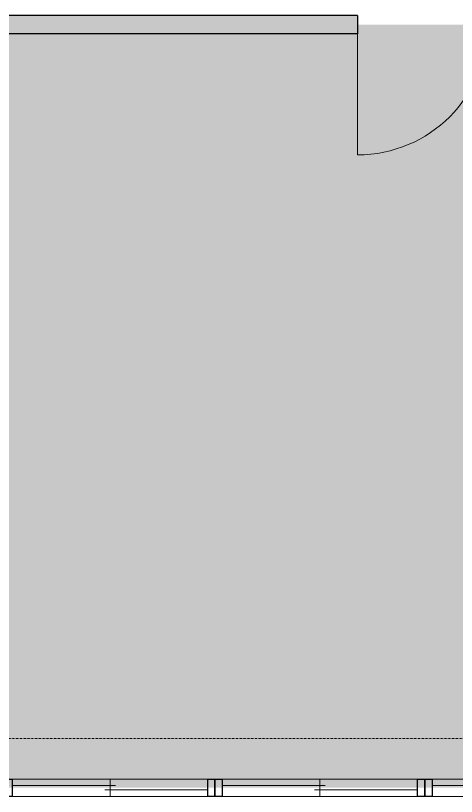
# Model space of a CAD drawing. Header units: millimetres. Extents: x -376000 to 292178, y -193032 to 188048.
# Drawn here: x -194074 to -191029, y 24298 to 29696 of the extents above; entities that cross this region are included whole.
import ezdxf

# ---------------------------------------------------------------- set-up
doc = ezdxf.new("R2010")
doc.units = ezdxf.units.MM
doc.linetypes.add('ラインタイプ-1', pattern=[2.116531, 1.058062, -1.058469])
doc.linetypes.add('ラインタイプ-28', pattern=[1.058161, 0.705383, -0.352778])
for name, color, linetype, lineweight, true_color in [('02_0.25', 1, 'Continuous', 25, 0xff0000), ('03_0.15', 7, 'Continuous', 15, 0x990099), ('04_0.10', 7, 'Continuous', 9, 0x0099ff), ('05_0.05点線', 9, 'ラインタイプ-28', 5, 0x808080), ('08_ハッチ・色', 7, 'Continuous', 5, 0x888888)]:
    doc.layers.add(name, color=color, linetype=linetype, lineweight=lineweight, true_color=true_color)
for name, color, linetype, lineweight in [('_塗（エリア） (2D)', 7, 'Continuous', 5), ('_塗（壁） (2D)', 7, 'Continuous', 5), ('_平面図(既存部) (2D)', 7, 'Continuous', 5), ('_平面図（新設） (2D)', 7, 'Continuous', 5), ('_梁 (2D)', 7, 'Continuous', 5)]:
    doc.layers.add(name, color=color, linetype=linetype, lineweight=lineweight)

# ---------------------------------------------------------------- blocks, each defined once
blk = doc.blocks.new('塗（エリア） (2D)')
at = {"layer": '08_ハッチ・色', "linetype": 'Continuous', "lineweight": 0, "true_color": 0x74ff63, "transparency": 33554559}
blk.add_hatch(color=91, dxfattribs=at).paths.add_polyline_path([(-196204.2, 29633.3), (-196204.2, 28472.8), (-196204.2, 28472.8), (-196204.2, 24358.3), (-180356.7, 24358.3), (-180356.7, 29633.3)])
blk = doc.blocks.new('塗（壁） (2D)')
at = {"layer": '08_ハッチ・色', "linetype": 'Continuous', "lineweight": 0}
blk.add_hatch(color=120, dxfattribs=at).paths.add_polyline_path([(-191711.7, 29695.8), (-191711.7, 29570.8), (-196566.7, 29570.8), (-196566.7, 29695.8)])
blk = doc.blocks.new('グループ-171')
at = {"layer": '02_0.25', "flags": 128}
for points in [[(-191196.7, 24298.3), (-191246.7, 24298.3), (-191246.7, 24418.3), (-191196.7, 24418.3)], [(-189796.7, 24298.3), (-189846.7, 24298.3), (-189846.7, 24418.3), (-189796.7, 24418.3)]]:
    blk.add_lwpolyline(points, close=True, dxfattribs=at)
at = {"layer": '03_0.15'}
for p, q in [((-190521.7, 24418.3), (-190521.7, 24298.3)), ((-190484.6, 24373.3), (-191196.7, 24373.3)), ((-189846.7, 24343.3), (-190558.7, 24343.3))]:
    blk.add_line(p, q, dxfattribs=at)
at = {"layer": '04_0.10'}
for p, q in [((-189846.7, 24418.3), (-191196.7, 24418.3)), ((-189846.7, 24298.3), (-191196.7, 24298.3))]:
    blk.add_line(p, q, dxfattribs=at)
blk = doc.blocks.new('グループ-172')
at = {"layer": '02_0.25', "flags": 128}
for points in [[(-192646.7, 24298.3), (-192696.7, 24298.3), (-192696.7, 24418.3), (-192646.7, 24418.3)], [(-191246.7, 24298.3), (-191296.7, 24298.3), (-191296.7, 24418.3), (-191246.7, 24418.3)]]:
    blk.add_lwpolyline(points, close=True, dxfattribs=at)
at = {"layer": '03_0.15'}
for p, q in [((-191971.7, 24418.3), (-191971.7, 24298.3)), ((-191934.6, 24373.3), (-192646.7, 24373.3)), ((-191296.7, 24343.3), (-192008.7, 24343.3))]:
    blk.add_line(p, q, dxfattribs=at)
at = {"layer": '04_0.10'}
for p, q in [((-191296.7, 24418.3), (-192646.7, 24418.3)), ((-191296.7, 24298.3), (-192646.7, 24298.3))]:
    blk.add_line(p, q, dxfattribs=at)
blk = doc.blocks.new('グループ-173')
at = {"layer": '02_0.25', "flags": 128}
for points in [[(-194096.7, 24298.3), (-194146.7, 24298.3), (-194146.7, 24418.3), (-194096.7, 24418.3)], [(-192696.7, 24298.3), (-192746.7, 24298.3), (-192746.7, 24418.3), (-192696.7, 24418.3)]]:
    blk.add_lwpolyline(points, close=True, dxfattribs=at)
at = {"layer": '03_0.15'}
for p, q in [((-193421.7, 24418.3), (-193421.7, 24298.3)), ((-193384.6, 24373.3), (-194096.7, 24373.3)), ((-192746.7, 24343.3), (-193458.7, 24343.3))]:
    blk.add_line(p, q, dxfattribs=at)
at = {"layer": '04_0.10'}
for p, q in [((-192746.7, 24418.3), (-194096.7, 24418.3)), ((-192746.7, 24298.3), (-194096.7, 24298.3))]:
    blk.add_line(p, q, dxfattribs=at)
blk = doc.blocks.new('平面図(既存部) (2D)')
at = {"layer": '02_0.25', "color": 7}
for name in ['グループ-173', 'グループ-172', 'グループ-171']:
    blk.add_blockref(name, (0, 0), dxfattribs=at)
blk = doc.blocks.new('グループ-781')
at = {"layer": '04_0.10'}
blk.add_line((-191711.7, 28733.3), (-191711.7, 29633.3), dxfattribs=at)
blk.add_arc((-191711.7, 29633.3), 900, 270, 0, dxfattribs=at)
blk = doc.blocks.new('平面図（新設） (2D)')
at = {"layer": '02_0.25'}
for p, q in [((-191711.673, 29695.833), (-196566.673, 29695.833)), ((-191711.673, 29695.833), (-191711.673, 29570.833)), ((-191713.113, 29570.833), (-196141.673, 29570.833))]:
    blk.add_line(p, q, dxfattribs=at)
at = {"layer": '04_0.10'}
blk.add_blockref('グループ-781', (0, 0), dxfattribs=at)
blk = doc.blocks.new('梁 (2D)')
at = {"layer": '05_0.05点線', "color": 7, "linetype": 'ラインタイプ-1', "flags": 128}
blk.add_lwpolyline([(-188346.193, 24698.333), (-188346.193, 24298.333), (-194596.193, 24298.333), (-194596.193, 24698.333)], close=True, dxfattribs=at)

msp = doc.modelspace()

# ---------------------------------------------------------------- block references
at = {"layer": '_塗（エリア） (2D)'}
msp.add_blockref('塗（エリア） (2D)', (0, 0), dxfattribs=at)
at = {"layer": '_塗（壁） (2D)'}
msp.add_blockref('塗（壁） (2D)', (0, 0), dxfattribs=at)

# ---------------------------------------------------------------- next in the draw order: block references
at = {"layer": '_平面図(既存部) (2D)'}
msp.add_blockref('平面図(既存部) (2D)', (0, 0), dxfattribs=at)

# ---------------------------------------------------------------- next in the draw order: block references
at = {"layer": '_平面図（新設） (2D)'}
msp.add_blockref('平面図（新設） (2D)', (0, 0), dxfattribs=at)

# ---------------------------------------------------------------- next in the draw order: block references
at = {"layer": '_梁 (2D)'}
msp.add_blockref('梁 (2D)', (0, 0), dxfattribs=at)

doc.saveas('drawing.dxf')
